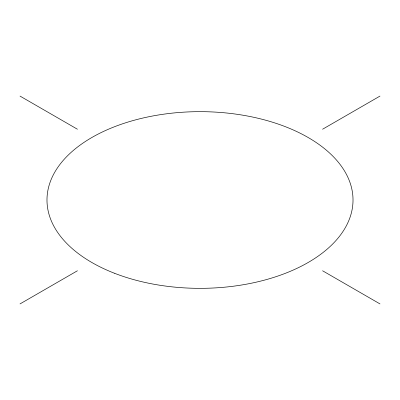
<?xml version="1.0" encoding="UTF-8"?>
<svg xmlns="http://www.w3.org/2000/svg" width="400" height="400" viewBox="0 0 400 400"><rect width="100%" height="100%" fill="white"/><g stroke="black" fill="none" stroke-linecap="round" stroke-linejoin="round"><path stroke-width="0.6" d="M20 303.92L77.445 270.76M322.555 129.24L380 96.08M20 96.08L77.445 129.24M322.555 270.76L380 303.92M114.235 273.16A153.015 88.34 0 0 0 352.625 206.3A153.015 88.34 0 0 0 133.14 120.54A153.015 88.34 0 0 0 114.235 273.16"/></g></svg>
